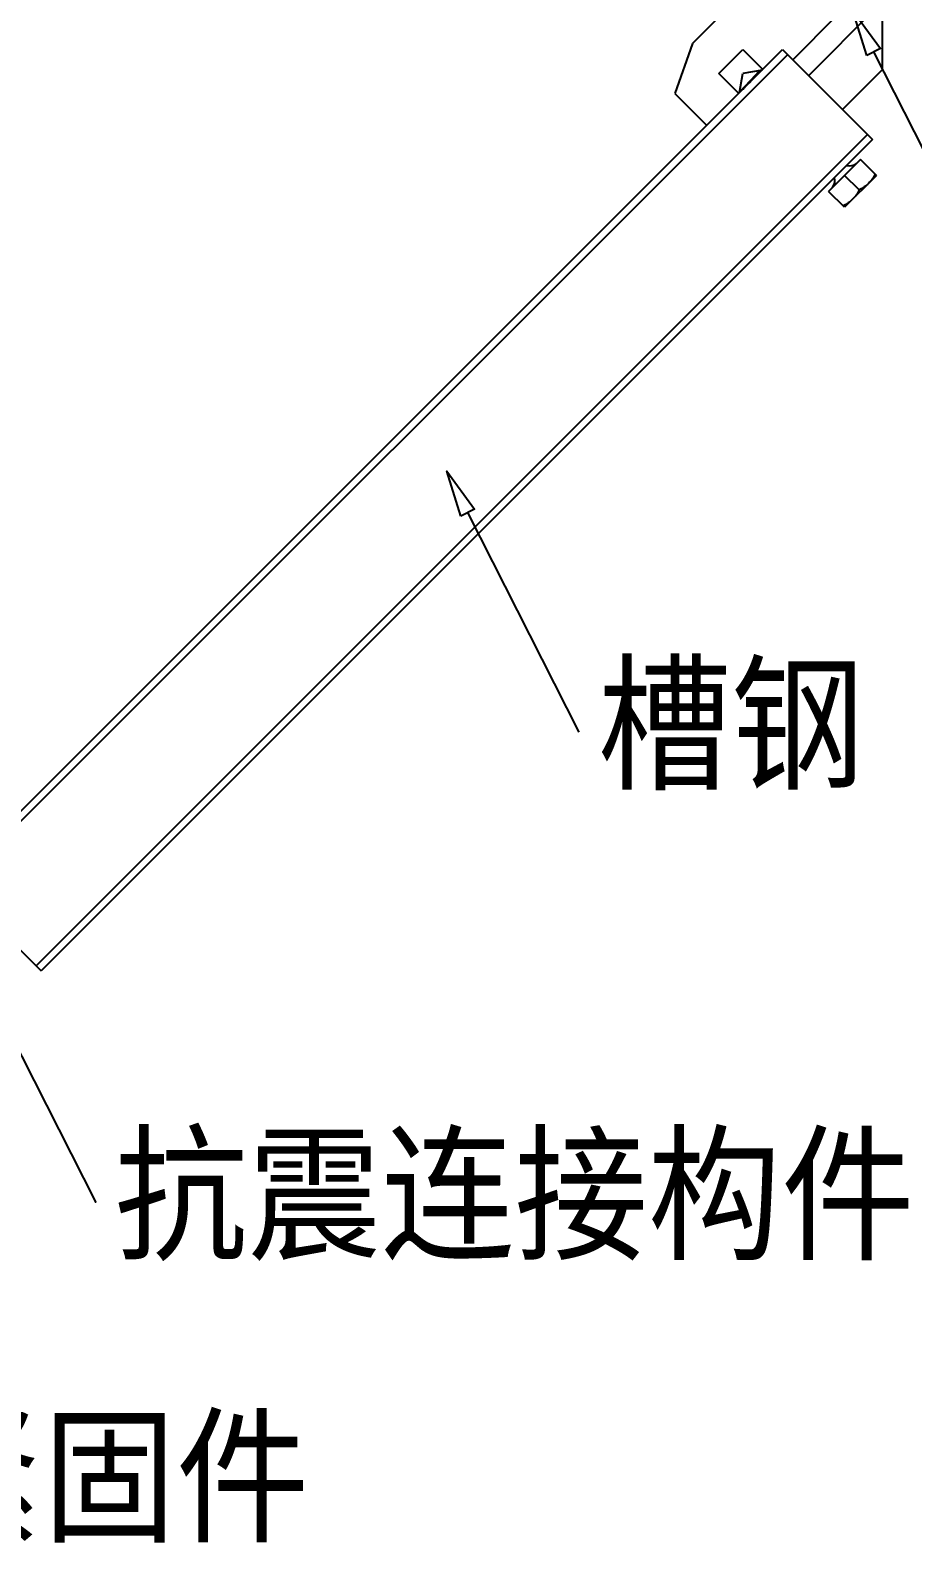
# Model space of a CAD drawing. Extents: x 185245 to 1992634, y -19957 to 755165.
# Drawn here: x 1878976 to 1880398, y 581576 to 584013 of the extents above; entities that cross this region are included whole.
import ezdxf

# ---------------------------------------------------------------- set-up
doc = ezdxf.new("R2010")
doc.units = 0
doc.header["$LTSCALE"] = 1000
doc.header["$MEASUREMENT"] = 0
doc.layers.add('02___PRT_ALL_AXES', color=7, linetype='Continuous')
doc.layers.add('03___PRT_ALL_CURVES', color=7, linetype='Continuous')
doc.styles.add('_TEL_DIM', font='SIMPLEX', dxfattribs={"width": 0.8, "height": 3.5, "bigfont": 'HZTXT'})

msp = doc.modelspace()

# ---------------------------------------------------------------- linework, layer by layer
at = {"color": 0, "linetype": 'Continuous'}
for p, q in [((1880133.3, 584081.9), (1880043.2, 583991.7)), ((1880336.5, 584046.8), (1880230.2, 583940.5)), ((1880349.3, 583950.1), (1880349.3, 584058.6)), ((1880274.6, 584035.8), (1880204.7, 583965.9)), ((1880043.2, 583991.7), (1880014.5, 583911.5)), ((1880085.3, 583943.7), (1880123.9, 583982.3)), ((1880123.9, 583982.3), (1880156.1, 583950.1)), ((1880117.5, 583911.5), (1880085.3, 583943.7)), ((1880135.8, 583931.8), (1880145.7, 583942.2)), ((1880118.6, 583913.2), (1880118.9, 583913.7)), ((1880118.6, 583913.2), (1880119.4, 583913.4)), ((1880118.6, 583913.2), (1880118.6, 583913.2)), ((1880120, 583914), (1880118.9, 583913.7))]:
    msp.add_line(p, q, dxfattribs=at)
at = {"color": 7, "linetype": 'Continuous'}
for p, q in [((1878780.7, 582574.7), (1880188.3, 583982.3)), ((1880196.4, 583974.3), (1878856.9, 582634.8)), ((1880188.3, 583982.3), (1880333.2, 583837.5)), ((1880284.9, 583885.8), (1880349.3, 583950.1)), ((1880014.5, 583911.5), (1880066, 583860)), ((1880325.2, 583845.5), (1878985.6, 582506)), ((1880333.2, 583837.5), (1878993.7, 582497.9)), ((1880313.9, 583805.3), (1880262.4, 583753.7)), ((1878848.8, 582642.8), (1878993.7, 582497.9))]:
    msp.add_line(p, q, dxfattribs=at)
at = {"color": 4}
for points in [[(1880323.9, 583972.8), (1880301.2, 584044.8), (1880346, 583984)], [(1879669.7, 583230.6), (1879647.1, 583302.6), (1879691.9, 583241.8)]]:
    msp.add_lwpolyline(points, close=True, dxfattribs=at)
at = {"color": 4, "extrusion": (0.891649, 0.452728, 0)}
for points, elevation in [([(-330577.4, 0), (-330973.1, 0)], 1940981.4), ([(-330943.1, 0), (-331338.7, 0)], 1940062.1), ([(-331266.5, 0), (-331662.2, 0)], 1939024.7)]:
    msp.add_lwpolyline(points, dxfattribs=dict(at, elevation=elevation))
at = {"color": 4, "extrusion": (0, 1, 0)}
for points, elevation in [([(-1879859.9, 0), (-1879860.1, 0)], 582883.4), ([(-1879081.4, 0), (-1879081.6, 0)], 582125.3)]:
    msp.add_lwpolyline(points, dxfattribs=dict(at, elevation=elevation))
at = {"color": 0, "linetype": 'Continuous'}
for points, knots in [([(1880134.8, 583928.8), (1880136.8, 583931), (1880140.6, 583935.2), (1880145.8, 583940.9), (1880149.6, 583945.3), (1880151.6, 583947.6), (1880152.1, 583948.5)], [0, 0, 0, 0, 0.341293, 0.649291, 0.879705, 1, 1, 1, 1]), ([(1880145.7, 583942.2), (1880146.4, 583942.9), (1880148.6, 583945.1), (1880150.7, 583947.2), (1880152.1, 583948.5)], [0, 0, 0, 0, 0.363827, 1, 1, 1, 1]), ([(1880152.1, 583948.5), (1880152.3, 583948.5), (1880152.9, 583948.4), (1880153.5, 583948.1), (1880153.7, 583947.7)], [0, 0, 0, 0, 0.297054, 1, 1, 1, 1]), ([(1880118.9, 583913.7), (1880120.8, 583916.1), (1880126.6, 583922), (1880132.2, 583928), (1880135.8, 583931.8)], [0, 0, 0, 0, 0.359883, 1, 1, 1, 1]), ([(1880123.3, 583917.3), (1880124.8, 583919), (1880132.2, 583927.4), (1880139.8, 583935.5), (1880145.7, 583942.2)], [0, 0, 0, 0, 0.20384, 1, 1, 1, 1])]:
    msp.add_open_spline(points, degree=3, knots=knots, dxfattribs=at)
at = {"layer": '02___PRT_ALL_AXES', "color": 0, "linetype": 'Continuous'}
for p in [(1880155.2, 583949.2), (1880118.6, 583913.2)]:
    msp.add_line(p, (1880123.9, 583943.7), dxfattribs=at)
at = {"layer": '02___PRT_ALL_AXES', "color": 7, "linetype": 'Continuous'}
for p, q in [((1880339.6, 583779.5), (1880313.9, 583805.3)), ((1880339.6, 583779.5), (1880288.1, 583728)), ((1880311.6, 583756), (1880288.1, 583779.5)), ((1880288.1, 583728), (1880262.4, 583753.7))]:
    msp.add_line(p, q, dxfattribs=at)
for centre, start, end in [((1880296.3, 583813.4), 254.8783, 307.3719), ((1880254.2, 583771.3), 322.6281, 15.1217)]:
    msp.add_arc(centre, 18.4, start, end, dxfattribs=at)
for points in [[(1880337.3, 583781.8), (1880334.6, 583776.3), (1880331.1, 583771), (1880326.8, 583766.6)], [(1880311.6, 583756), (1880308.8, 583750.5), (1880305.4, 583745.2), (1880301, 583740.9)], [(1880326.8, 583766.6), (1880322.4, 583762.3), (1880317.1, 583758.8), (1880311.6, 583756)], [(1880301, 583740.9), (1880296.7, 583736.5), (1880291.3, 583733), (1880285.8, 583730.3)]]:
    msp.add_open_spline(points, degree=3, dxfattribs=at)
at = {"layer": '03___PRT_ALL_CURVES', "color": 4, "linetype": 'Continuous'}
msp.add_line((1880339.6, 583779.5), (1880288.1, 583728), dxfattribs=at)

# ---------------------------------------------------------------- texts
at = {"color": 4, "char_height": 175, "attachment_point": 1, "style": '_TEL_DIM'}
for s, insert, width in [('\\fￋￎￌﾣﾤ|b0|i0|c134|p2;\\W0.9000000000;\\T1.0000000000;\\o\\l槽钢', (1879890.3, 582983.6), 552.125), ('\\fￋￎￌﾣﾤ|b0|i0|c134|p2;\\W0.9000000000;\\T1.0000000000;\\o\\l抗震连接构件', (1879111.7, 582225.5), 1447.25), ('\\fￋￎￌﾣﾤ|b0|i0|c134|p2;\\W0.9000000000;\\T1.0000000000;\\o\\l限位紧固件', (1878351.8, 581770.7), 1204)]:
    msp.add_mtext(s, dxfattribs=dict(at, insert=insert, width=width))

doc.saveas('drawing.dxf')
